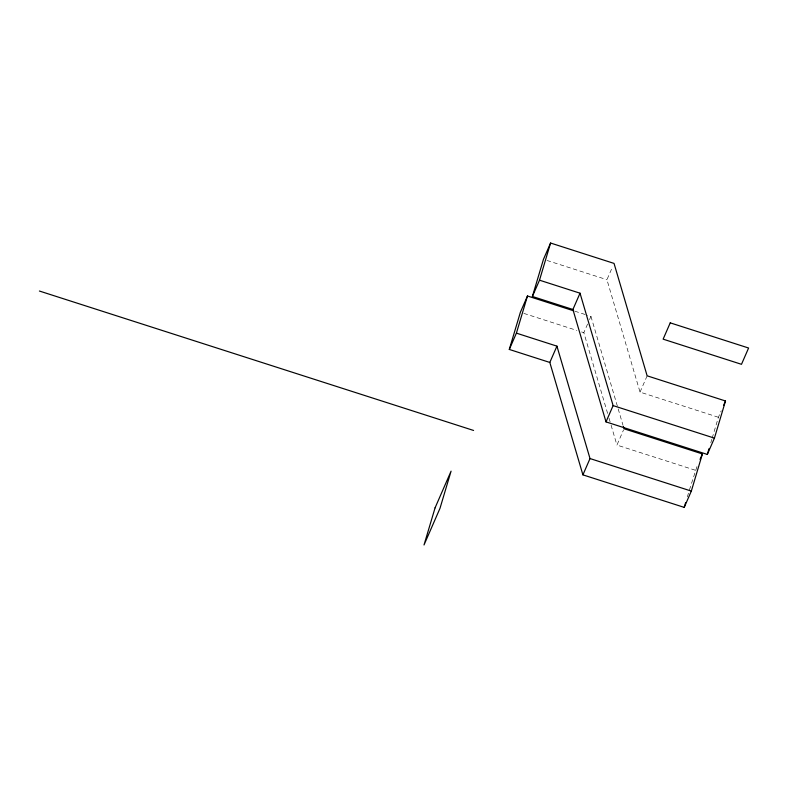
<?xml version="1.0" encoding="UTF-8"?>
<svg xmlns="http://www.w3.org/2000/svg" width="788" height="788" viewBox="0 0 788 788"><rect width="100%" height="100%" fill="white"/><g stroke="black" fill="none" stroke-linecap="round" stroke-linejoin="round"><path stroke-width="0.59" stroke-dasharray="3.94 2.96" d="M687.333 496.942L689.067 491.131M689.411 489.969L697.193 465.885M710.776 442.817L711.82 439.34M712.165 438.177L718.4 417.276L721.237 410.755M607.627 413.454L583.839 332.664L587.631 323.966M589.523 319.623L590.941 316.362L587.484 315.259M718.4 417.276L640.033 392.109L606.937 279.701L612.621 266.669M695.302 470.229L616.935 445.072L623.564 429.864M640.033 392.109L647.135 375.817M546.931 260.434L606.937 279.701M574.787 311.181L586.331 314.885M523.833 313.388L576.915 330.438M581.534 331.915L583.839 332.664M590.941 316.362L617.831 407.701M618.176 408.864L623.003 425.264M609.006 418.132L610.73 423.993M611.074 425.165L616.935 445.072"/><path stroke-width="1.18" d="M623.347 426.436L624.037 428.771L702.404 453.937L691.332 491.091L684.22 507.383L582.913 474.859L549.817 362.45L509.294 349.439L520.375 312.284L527.477 295.983L573.634 310.807M509.294 349.439L516.406 333.137L527.477 295.983M532.393 296.475L543.464 259.321L550.576 243.029L614.039 263.409L647.135 375.817L725.502 400.984L714.43 438.138L707.319 454.43L606.011 421.895L572.915 309.487L580.027 293.195L539.504 280.183L532.393 296.475L572.915 309.487M539.504 280.183L550.576 243.029M684.22 507.383L685.609 502.744M707.319 454.43L709.052 448.628M549.817 362.45L556.929 346.149L516.406 333.137M582.913 474.859L590.015 458.557L556.929 346.149M606.011 421.895L613.113 405.603L580.027 293.195M700.04 459.374L702.404 453.937M723.611 405.327L725.502 400.984M613.113 405.603L714.43 438.138M590.015 458.557L691.332 491.091M39.4 291.028L473.578 430.455M435.084 507.817L424.013 544.971L439.999 508.309L451.081 471.155L435.084 507.817M670.233 322.853L663.132 339.155L741.488 364.312L748.6 348.02L670.233 322.853"/></g></svg>
